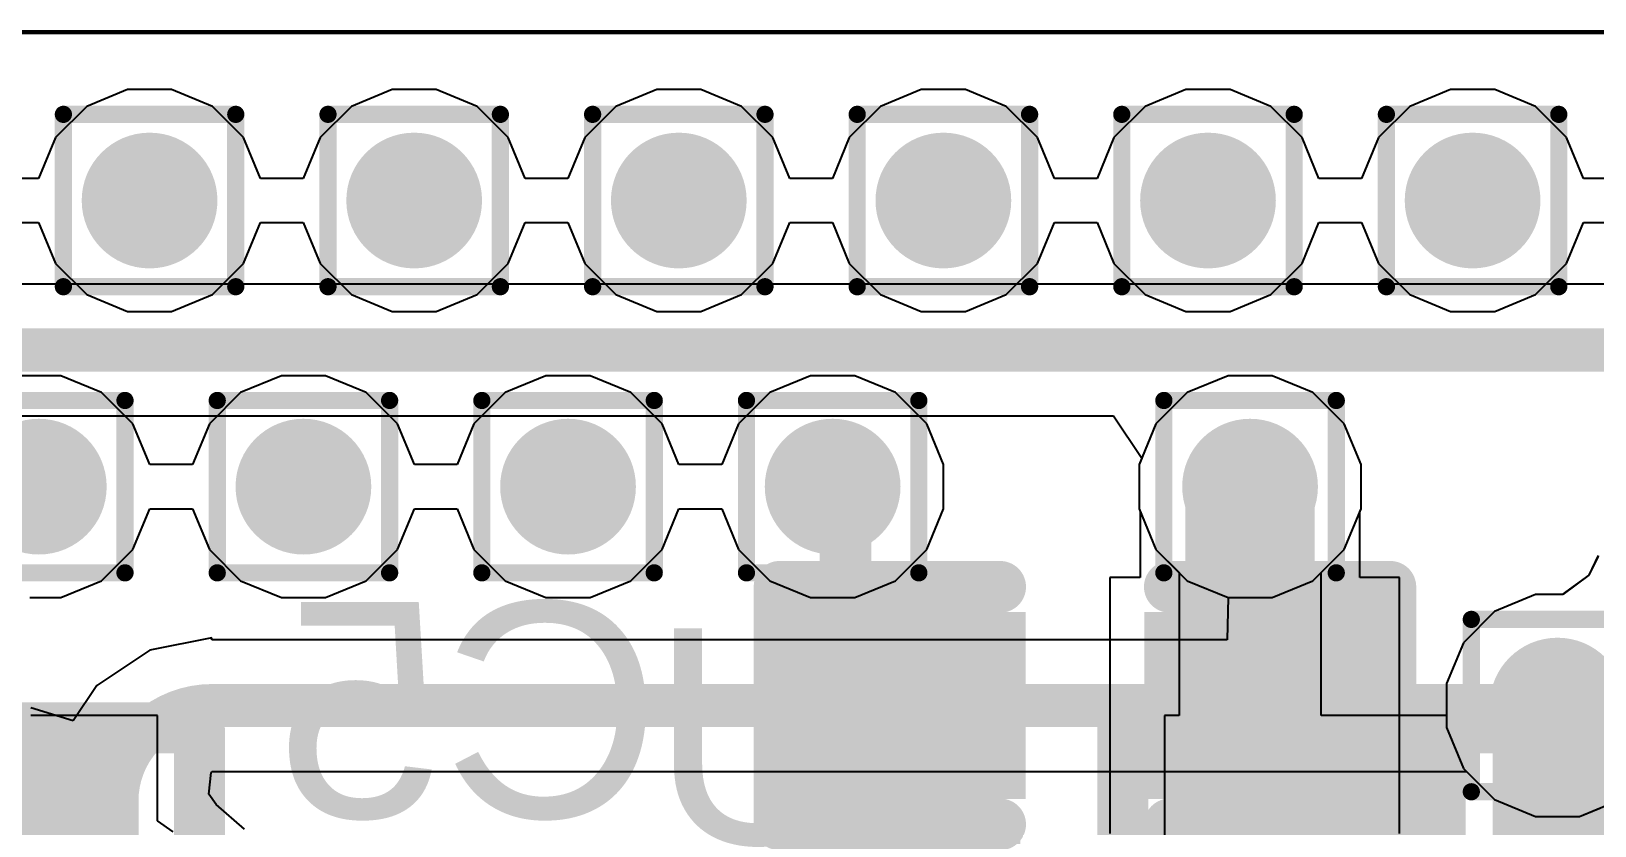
# Model space of a CAD drawing. Header units: inches. Extents: x -12 to 5355, y -7 to 5366.
# Drawn here: x 26.82 to 31.428, y 60.022 to 62.363 of the extents above; entities that cross this region are included whole.
import ezdxf

# ---------------------------------------------------------------- set-up
doc = ezdxf.new("R2010")
doc.units = ezdxf.units.IN
for name, color, linetype in [('BOTTOM LAYER', 5, 'Continuous'), ('Bottom Overlay', 54, 'Continuous'), ('Bottom Paste', 16, 'Continuous'), ('Bottom Solder', 6, 'Continuous'), ('Drill Drawing', 1, 'Continuous'), ('GROUND1', 16, 'Continuous'), ('GROUND2', 156, 'Continuous'), ('Multi-Layer', 9, 'Continuous'), ('POWER', 76, 'Continuous'), ('SIGNAL', 90, 'Continuous'), ('TOP LAYER', 1, 'Continuous'), ('Top Overlay', 2, 'Continuous'), ('Top Paste', 8, 'Continuous'), ('Top Solder', 216, 'Continuous'), ('Via Holes', 16, 'Continuous')]:
    doc.layers.add(name, color=color, linetype=linetype)
doc.styles.add('Arial', font='', dxfattribs={"height": 0.2})
doc.styles.get('Arial').set_extended_font_data('Arial')

# ---------------------------------------------------------------- blocks, each defined once
blk = doc.blocks.new('FR01_S4_210_DF_41')
at = {"layer": 'Multi-Layer'}
blk.add_line((15.3999, -10.4999), (-19.0246, -10.5), dxfattribs=at)
blk = doc.blocks.new('UFQFN40P200X200X65_HS_15N_86')
at = {"layer": 'TOP LAYER'}
for points in [[(-0.7299, 0.3499), (-0.7299, 0.0999), (-0.9599, 0.0999), (-0.9599, 0.3499)], [(-0.7299, -0.1001), (-0.7299, -0.3501), (-0.9599, -0.3501), (-0.9599, -0.1001)], [(-0.7299, -0.5501), (-0.7299, -0.8001), (-0.9599, -0.8001), (-0.9599, -0.5501)]]:
    blk.add_hatch(color=1, dxfattribs=at).paths.add_polyline_path(points)
at = {"layer": 'Top Paste'}
h = blk.add_hatch(color=8, dxfattribs=at)
edge = h.paths.add_edge_path()
edge.add_arc((-0.8449, 0.2149), 0.115, 180, 360)
edge.add_line((-0.7299, 0.2149), (-0.7299, 0.2349))
edge.add_arc((-0.8449, 0.2349), 0.115, 0, 180)
edge.add_line((-0.9599, 0.2349), (-0.9599, 0.2149))
h = blk.add_hatch(color=8, dxfattribs=at)
edge = h.paths.add_edge_path()
edge.add_arc((-0.8449, -0.2351), 0.115, 180, 360)
edge.add_line((-0.7299, -0.2351), (-0.7299, -0.2151))
edge.add_arc((-0.8449, -0.2151), 0.115, 0, 180)
edge.add_line((-0.9599, -0.2151), (-0.9599, -0.2351))
h = blk.add_hatch(color=8, dxfattribs=at)
edge = h.paths.add_edge_path()
edge.add_arc((-0.8449, -0.6851), 0.115, 180, 360)
edge.add_line((-0.7299, -0.6851), (-0.7299, -0.6651))
edge.add_arc((-0.8449, -0.6651), 0.115, 0, 180)
edge.add_line((-0.9599, -0.6651), (-0.9599, -0.6851))
at = {"layer": 'Top Solder'}
for points in [[(-0.6699, 0.4099), (-0.6699, 0.0399), (-1.0199, 0.0399), (-1.0199, 0.4099)], [(-0.6699, -0.0401), (-0.6699, -0.4101), (-1.0199, -0.4101), (-1.0199, -0.0401)], [(-0.6699, -0.4901), (-0.6699, -0.8601), (-1.0199, -0.8601), (-1.0199, -0.4901)]]:
    blk.add_hatch(color=216, dxfattribs=at).paths.add_polyline_path(points)
at = {"layer": 'Top Overlay'}
for points in [[(-1.0499, -1.0501, 0.15, 0.15, 0), (-1.0499, 1.05, 0.15, 0.15, 0)], [(1.0501, -1.0501, 0.15, 0.15, 0), (-1.0499, -1.0501, 0.15, 0.15, 0)]]:
    blk.add_lwpolyline(points, format="xyseb", dxfattribs=at)
blk.add_lwpolyline([(-1.0874, -1.0501, 0.075, 0.075, 1), (-1.0124, -1.0501, 0.075, 0.075, 1)], format="xyseb", close=True, dxfattribs=at)
blk.add_lwpolyline([(-1.0874, -1.0501, 0.075, 0.075, 1), (-1.0124, -1.0501, 0.075, 0.075, 1)], format="xyseb", close=True, dxfattribs=at)
blk = doc.blocks.new('UFQFN40P200X200X65_HS_15N_93')
at = {"layer": 'TOP LAYER'}
blk.add_hatch(color=1, dxfattribs=at).paths.add_polyline_path([(0.9601, -0.5501), (0.9601, -0.8001), (0.7301, -0.8001), (0.7301, -0.5501)])
at = {"layer": 'Top Paste'}
h = blk.add_hatch(color=8, dxfattribs=at)
edge = h.paths.add_edge_path()
edge.add_arc((0.8451, -0.6851), 0.115, 180, 360)
edge.add_line((0.9601, -0.6851), (0.9601, -0.6651))
edge.add_arc((0.8451, -0.6651), 0.115, 0, 180)
edge.add_line((0.7301, -0.6651), (0.7301, -0.6851))
at = {"layer": 'Top Solder'}
blk.add_hatch(color=216, dxfattribs=at).paths.add_polyline_path([(1.0201, -0.4901), (1.0201, -0.8601), (0.6701, -0.8601), (0.6701, -0.4901)])
at = {"layer": 'Top Overlay'}
for points in [[(1.0501, 1.0499, 0.15, 0.15, 0), (1.0501, -1.0501, 0.15, 0.15, 0)], [(-1.0499, -1.0501, 0.15, 0.15, 0), (1.0501, -1.0501, 0.15, 0.15, 0)]]:
    blk.add_lwpolyline(points, format="xyseb", dxfattribs=at)
blk.add_lwpolyline([(1.0126, -1.0501, 0.075, 0.075, 1), (1.0876, -1.0501, 0.075, 0.075, 1)], format="xyseb", close=True, dxfattribs=at)
blk.add_lwpolyline([(1.0126, -1.0501, 0.075, 0.075, 1), (1.0876, -1.0501, 0.075, 0.075, 1)], format="xyseb", close=True, dxfattribs=at)
blk = doc.blocks.new('CAPC1005X04L_B_141')
at = {"layer": 'BOTTOM LAYER'}
for points in [[(-0.2, 0.25), (-0.2, -0.25), (-0.8, -0.25), (-0.8, 0.25)], [(0.8, 0.25), (0.8, -0.25), (0.2, -0.25), (0.2, 0.25)]]:
    blk.add_hatch(color=5, dxfattribs=at).paths.add_polyline_path(points)
at = {"layer": 'Bottom Paste'}
for points in [[(-0.2, 0.25), (-0.2, -0.25), (-0.8, -0.25), (-0.8, 0.25)], [(0.8, 0.25), (0.8, -0.25), (0.2, -0.25), (0.2, 0.25)]]:
    blk.add_hatch(color=16, dxfattribs=at).paths.add_polyline_path(points)
at = {"layer": 'Bottom Solder'}
for points in [[(-0.1746, 0.2754), (-0.1746, -0.2754), (-0.8254, -0.2754), (-0.8254, 0.2754)], [(0.8254, 0.2754), (0.8254, -0.2754), (0.1746, -0.2754), (0.1746, 0.2754)]]:
    blk.add_hatch(color=6, dxfattribs=at).paths.add_polyline_path(points)
at = {"layer": 'Bottom Overlay'}
for points in [[(-0.9001, 0.3501, 0.1524, 0.1524, 0), (-0.9001, -0.3499, 0.1524, 0.1524, 0)], [(-0.2501, 0.3501, 0.1524, 0.1524, 0), (-0.9001, 0.3501, 0.1524, 0.1524, 0)], [(0.8999, 0.3501, 0.1524, 0.1524, 0), (0.2499, 0.3501, 0.1524, 0.1524, 0)], [(0.8999, 0.3501, 0.1524, 0.1524, 0), (0.8999, -0.3499, 0.1524, 0.1524, 0)], [(-0.2501, -0.3499, 0.1524, 0.1524, 0), (-0.9001, -0.3499, 0.1524, 0.1524, 0)], [(0.8999, -0.3499, 0.1524, 0.1524, 0), (0.2499, -0.3499, 0.1524, 0.1524, 0)]]:
    blk.add_lwpolyline(points, format="xyseb", dxfattribs=at)
for points in [[(-0.9382, 0.3501, 0.0762, 0.0762, 1), (-0.862, 0.3501, 0.0762, 0.0762, 1)], [(-0.9382, 0.3501, 0.0762, 0.0762, 1), (-0.862, 0.3501, 0.0762, 0.0762, 1)], [(-0.2882, 0.3501, 0.0762, 0.0762, 1), (-0.212, 0.3501, 0.0762, 0.0762, 1)], [(0.2118, 0.3501, 0.0762, 0.0762, 1), (0.288, 0.3501, 0.0762, 0.0762, 1)], [(0.8618, 0.3501, 0.0762, 0.0762, 1), (0.938, 0.3501, 0.0762, 0.0762, 1)], [(0.8618, 0.3501, 0.0762, 0.0762, 1), (0.938, 0.3501, 0.0762, 0.0762, 1)], [(-0.9382, -0.3499, 0.0762, 0.0762, 1), (-0.862, -0.3499, 0.0762, 0.0762, 1)], [(-0.9382, -0.3499, 0.0762, 0.0762, 1), (-0.862, -0.3499, 0.0762, 0.0762, 1)], [(-0.2882, -0.3499, 0.0762, 0.0762, 1), (-0.212, -0.3499, 0.0762, 0.0762, 1)], [(0.2118, -0.3499, 0.0762, 0.0762, 1), (0.288, -0.3499, 0.0762, 0.0762, 1)], [(0.8618, -0.3499, 0.0762, 0.0762, 1), (0.938, -0.3499, 0.0762, 0.0762, 1)], [(0.8618, -0.3499, 0.0762, 0.0762, 1), (0.938, -0.3499, 0.0762, 0.0762, 1)]]:
    blk.add_lwpolyline(points, format="xyseb", close=True, dxfattribs=at)

msp = doc.modelspace()

# ---------------------------------------------------------------- hatches: boundary and pattern name
at = {"layer": 'BOTTOM LAYER'}
h = msp.add_hatch(color=5, dxfattribs=at)
edge = h.paths.add_edge_path()
edge.add_arc((27.1691, 61.8642), 0.2, 0, 360)
h = msp.add_hatch(color=5, dxfattribs=at)
edge = h.paths.add_edge_path()
edge.add_arc((27.9489, 61.8642), 0.2, 0, 360)
h = msp.add_hatch(color=5, dxfattribs=at)
edge = h.paths.add_edge_path()
edge.add_arc((28.7287, 61.8642), 0.2, 0, 360)
h = msp.add_hatch(color=5, dxfattribs=at)
edge = h.paths.add_edge_path()
edge.add_arc((29.5084, 61.8642), 0.2, 0, 360)
h = msp.add_hatch(color=5, dxfattribs=at)
edge = h.paths.add_edge_path()
edge.add_arc((30.2882, 61.8642), 0.2, 0, 360)
h = msp.add_hatch(color=5, dxfattribs=at)
edge = h.paths.add_edge_path()
edge.add_arc((31.068, 61.8642), 0.2, 0, 360)
h = msp.add_hatch(color=5, dxfattribs=at)
edge = h.paths.add_edge_path()
edge.add_arc((26.8427, 61.021), 0.2, 0, 360)
h = msp.add_hatch(color=5, dxfattribs=at)
edge = h.paths.add_edge_path()
edge.add_arc((27.6225, 61.021), 0.2, 0, 360)
h = msp.add_hatch(color=5, dxfattribs=at)
edge = h.paths.add_edge_path()
edge.add_arc((28.4023, 61.021), 0.2, 0, 360)
h = msp.add_hatch(color=5, dxfattribs=at)
edge = h.paths.add_edge_path()
edge.add_arc((29.1821, 61.021), 0.2, 0, 360)
h = msp.add_hatch(color=5, dxfattribs=at)
edge = h.paths.add_edge_path()
edge.add_arc((30.4122, 61.021), 0.2, 0, 360)
h = msp.add_hatch(color=5, dxfattribs=at)
edge = h.paths.add_edge_path()
edge.add_arc((31.3182, 60.3758), 0.2, 0, 360)
at = {"layer": 'GROUND1'}
h = msp.add_hatch(color=16, dxfattribs=at)
edge = h.paths.add_edge_path()
edge.add_arc((27.1691, 61.8642), 0.2, 0, 360)
h = msp.add_hatch(color=16, dxfattribs=at)
edge = h.paths.add_edge_path()
edge.add_arc((27.9489, 61.8642), 0.2, 0, 360)
h = msp.add_hatch(color=16, dxfattribs=at)
edge = h.paths.add_edge_path()
edge.add_arc((28.7287, 61.8642), 0.2, 0, 360)
h = msp.add_hatch(color=16, dxfattribs=at)
edge = h.paths.add_edge_path()
edge.add_arc((29.5084, 61.8642), 0.2, 0, 360)
h = msp.add_hatch(color=16, dxfattribs=at)
edge = h.paths.add_edge_path()
edge.add_arc((30.2882, 61.8642), 0.2, 0, 360)
h = msp.add_hatch(color=16, dxfattribs=at)
edge = h.paths.add_edge_path()
edge.add_arc((31.068, 61.8642), 0.2, 0, 360)
h = msp.add_hatch(color=16, dxfattribs=at)
edge = h.paths.add_edge_path()
edge.add_arc((26.8427, 61.021), 0.2, 0, 360)
h = msp.add_hatch(color=16, dxfattribs=at)
edge = h.paths.add_edge_path()
edge.add_arc((27.6225, 61.021), 0.2, 0, 360)
h = msp.add_hatch(color=16, dxfattribs=at)
edge = h.paths.add_edge_path()
edge.add_arc((28.4023, 61.021), 0.2, 0, 360)
h = msp.add_hatch(color=16, dxfattribs=at)
edge = h.paths.add_edge_path()
edge.add_arc((29.1821, 61.021), 0.2, 0, 360)
h = msp.add_hatch(color=16, dxfattribs=at)
edge = h.paths.add_edge_path()
edge.add_arc((30.4122, 61.021), 0.2, 0, 360)
h = msp.add_hatch(color=16, dxfattribs=at)
edge = h.paths.add_edge_path()
edge.add_arc((31.3182, 60.3758), 0.2, 0, 360)
at = {"layer": 'GROUND2'}
h = msp.add_hatch(color=156, dxfattribs=at)
edge = h.paths.add_edge_path()
edge.add_arc((27.1691, 61.8642), 0.2, 0, 360)
h = msp.add_hatch(color=156, dxfattribs=at)
edge = h.paths.add_edge_path()
edge.add_arc((27.9489, 61.8642), 0.2, 0, 360)
h = msp.add_hatch(color=156, dxfattribs=at)
edge = h.paths.add_edge_path()
edge.add_arc((28.7287, 61.8642), 0.2, 0, 360)
h = msp.add_hatch(color=156, dxfattribs=at)
edge = h.paths.add_edge_path()
edge.add_arc((29.5084, 61.8642), 0.2, 0, 360)
h = msp.add_hatch(color=156, dxfattribs=at)
edge = h.paths.add_edge_path()
edge.add_arc((30.2882, 61.8642), 0.2, 0, 360)
h = msp.add_hatch(color=156, dxfattribs=at)
edge = h.paths.add_edge_path()
edge.add_arc((31.068, 61.8642), 0.2, 0, 360)
h = msp.add_hatch(color=156, dxfattribs=at)
edge = h.paths.add_edge_path()
edge.add_arc((26.8427, 61.021), 0.2, 0, 360)
h = msp.add_hatch(color=156, dxfattribs=at)
edge = h.paths.add_edge_path()
edge.add_arc((27.6225, 61.021), 0.2, 0, 360)
h = msp.add_hatch(color=156, dxfattribs=at)
edge = h.paths.add_edge_path()
edge.add_arc((28.4023, 61.021), 0.2, 0, 360)
h = msp.add_hatch(color=156, dxfattribs=at)
edge = h.paths.add_edge_path()
edge.add_arc((29.1821, 61.021), 0.2, 0, 360)
h = msp.add_hatch(color=156, dxfattribs=at)
edge = h.paths.add_edge_path()
edge.add_arc((30.4122, 61.021), 0.2, 0, 360)
h = msp.add_hatch(color=156, dxfattribs=at)
edge = h.paths.add_edge_path()
edge.add_arc((31.3182, 60.3758), 0.2, 0, 360)
at = {"layer": 'POWER'}
h = msp.add_hatch(color=76, dxfattribs=at)
edge = h.paths.add_edge_path()
edge.add_arc((27.1691, 61.8642), 0.2, 0, 360)
h = msp.add_hatch(color=76, dxfattribs=at)
edge = h.paths.add_edge_path()
edge.add_arc((27.9489, 61.8642), 0.2, 0, 360)
h = msp.add_hatch(color=76, dxfattribs=at)
edge = h.paths.add_edge_path()
edge.add_arc((28.7287, 61.8642), 0.2, 0, 360)
h = msp.add_hatch(color=76, dxfattribs=at)
edge = h.paths.add_edge_path()
edge.add_arc((29.5084, 61.8642), 0.2, 0, 360)
h = msp.add_hatch(color=76, dxfattribs=at)
edge = h.paths.add_edge_path()
edge.add_arc((30.2882, 61.8642), 0.2, 0, 360)
h = msp.add_hatch(color=76, dxfattribs=at)
edge = h.paths.add_edge_path()
edge.add_arc((31.068, 61.8642), 0.2, 0, 360)
h = msp.add_hatch(color=76, dxfattribs=at)
edge = h.paths.add_edge_path()
edge.add_arc((26.8427, 61.021), 0.2, 0, 360)
h = msp.add_hatch(color=76, dxfattribs=at)
edge = h.paths.add_edge_path()
edge.add_arc((27.6225, 61.021), 0.2, 0, 360)
h = msp.add_hatch(color=76, dxfattribs=at)
edge = h.paths.add_edge_path()
edge.add_arc((28.4023, 61.021), 0.2, 0, 360)
h = msp.add_hatch(color=76, dxfattribs=at)
edge = h.paths.add_edge_path()
edge.add_arc((29.1821, 61.021), 0.2, 0, 360)
h = msp.add_hatch(color=76, dxfattribs=at)
edge = h.paths.add_edge_path()
edge.add_arc((30.4122, 61.021), 0.2, 0, 360)
h = msp.add_hatch(color=76, dxfattribs=at)
edge = h.paths.add_edge_path()
edge.add_arc((31.3182, 60.3758), 0.2, 0, 360)
at = {"layer": 'SIGNAL'}
h = msp.add_hatch(color=90, dxfattribs=at)
edge = h.paths.add_edge_path()
edge.add_arc((27.1691, 61.8642), 0.2, 0, 360)
h = msp.add_hatch(color=90, dxfattribs=at)
edge = h.paths.add_edge_path()
edge.add_arc((27.9489, 61.8642), 0.2, 0, 360)
h = msp.add_hatch(color=90, dxfattribs=at)
edge = h.paths.add_edge_path()
edge.add_arc((28.7287, 61.8642), 0.2, 0, 360)
h = msp.add_hatch(color=90, dxfattribs=at)
edge = h.paths.add_edge_path()
edge.add_arc((29.5084, 61.8642), 0.2, 0, 360)
h = msp.add_hatch(color=90, dxfattribs=at)
edge = h.paths.add_edge_path()
edge.add_arc((30.2882, 61.8642), 0.2, 0, 360)
h = msp.add_hatch(color=90, dxfattribs=at)
edge = h.paths.add_edge_path()
edge.add_arc((31.068, 61.8642), 0.2, 0, 360)
h = msp.add_hatch(color=90, dxfattribs=at)
edge = h.paths.add_edge_path()
edge.add_arc((26.8427, 61.021), 0.2, 0, 360)
h = msp.add_hatch(color=90, dxfattribs=at)
edge = h.paths.add_edge_path()
edge.add_arc((27.6225, 61.021), 0.2, 0, 360)
h = msp.add_hatch(color=90, dxfattribs=at)
edge = h.paths.add_edge_path()
edge.add_arc((28.4023, 61.021), 0.2, 0, 360)
h = msp.add_hatch(color=90, dxfattribs=at)
edge = h.paths.add_edge_path()
edge.add_arc((29.1821, 61.021), 0.2, 0, 360)
h = msp.add_hatch(color=90, dxfattribs=at)
edge = h.paths.add_edge_path()
edge.add_arc((30.4122, 61.021), 0.2, 0, 360)
h = msp.add_hatch(color=90, dxfattribs=at)
edge = h.paths.add_edge_path()
edge.add_arc((31.3182, 60.3758), 0.2, 0, 360)
at = {"layer": 'TOP LAYER'}
h = msp.add_hatch(color=1, dxfattribs=at)
edge = h.paths.add_edge_path()
edge.add_arc((27.1691, 61.8642), 0.2, 0, 360)
h = msp.add_hatch(color=1, dxfattribs=at)
edge = h.paths.add_edge_path()
edge.add_arc((27.9489, 61.8642), 0.2, 0, 360)
h = msp.add_hatch(color=1, dxfattribs=at)
edge = h.paths.add_edge_path()
edge.add_arc((28.7287, 61.8642), 0.2, 0, 360)
h = msp.add_hatch(color=1, dxfattribs=at)
edge = h.paths.add_edge_path()
edge.add_arc((29.5084, 61.8642), 0.2, 0, 360)
h = msp.add_hatch(color=1, dxfattribs=at)
edge = h.paths.add_edge_path()
edge.add_arc((30.2882, 61.8642), 0.2, 0, 360)
h = msp.add_hatch(color=1, dxfattribs=at)
edge = h.paths.add_edge_path()
edge.add_arc((31.068, 61.8642), 0.2, 0, 360)
h = msp.add_hatch(color=1, dxfattribs=at)
edge = h.paths.add_edge_path()
edge.add_arc((26.8427, 61.021), 0.2, 0, 360)
h = msp.add_hatch(color=1, dxfattribs=at)
edge = h.paths.add_edge_path()
edge.add_arc((27.6225, 61.021), 0.2, 0, 360)
h = msp.add_hatch(color=1, dxfattribs=at)
edge = h.paths.add_edge_path()
edge.add_arc((28.4023, 61.021), 0.2, 0, 360)
h = msp.add_hatch(color=1, dxfattribs=at)
edge = h.paths.add_edge_path()
edge.add_arc((29.1821, 61.021), 0.2, 0, 360)
h = msp.add_hatch(color=1, dxfattribs=at)
edge = h.paths.add_edge_path()
edge.add_arc((30.4122, 61.021), 0.2, 0, 360)
h = msp.add_hatch(color=1, dxfattribs=at)
edge = h.paths.add_edge_path()
edge.add_arc((31.3182, 60.3758), 0.2, 0, 360)
at = {"layer": 'Via Holes'}
h = msp.add_hatch(color=7, dxfattribs=at)
edge = h.paths.add_edge_path()
edge.add_arc((27.1691, 61.8642), 0.1, 0, 360)
h = msp.add_hatch(color=7, dxfattribs=at)
edge = h.paths.add_edge_path()
edge.add_arc((27.9489, 61.8642), 0.1, 0, 360)
h = msp.add_hatch(color=7, dxfattribs=at)
edge = h.paths.add_edge_path()
edge.add_arc((28.7287, 61.8642), 0.1, 0, 360)
h = msp.add_hatch(color=7, dxfattribs=at)
edge = h.paths.add_edge_path()
edge.add_arc((29.5084, 61.8642), 0.1, 0, 360)
h = msp.add_hatch(color=7, dxfattribs=at)
edge = h.paths.add_edge_path()
edge.add_arc((30.2882, 61.8642), 0.1, 0, 360)
h = msp.add_hatch(color=7, dxfattribs=at)
edge = h.paths.add_edge_path()
edge.add_arc((31.068, 61.8642), 0.1, 0, 360)
h = msp.add_hatch(color=7, dxfattribs=at)
edge = h.paths.add_edge_path()
edge.add_arc((26.8427, 61.021), 0.1, 0, 360)
h = msp.add_hatch(color=7, dxfattribs=at)
edge = h.paths.add_edge_path()
edge.add_arc((27.6225, 61.021), 0.1, 0, 360)
h = msp.add_hatch(color=7, dxfattribs=at)
edge = h.paths.add_edge_path()
edge.add_arc((28.4023, 61.021), 0.1, 0, 360)
h = msp.add_hatch(color=7, dxfattribs=at)
edge = h.paths.add_edge_path()
edge.add_arc((29.1821, 61.021), 0.1, 0, 360)
h = msp.add_hatch(color=7, dxfattribs=at)
edge = h.paths.add_edge_path()
edge.add_arc((30.4122, 61.021), 0.1, 0, 360)
h = msp.add_hatch(color=7, dxfattribs=at)
edge = h.paths.add_edge_path()
edge.add_arc((31.3182, 60.3758), 0.1, 0, 360)

# ---------------------------------------------------------------- linework, layer by layer
at = {"layer": 'BOTTOM LAYER'}
for p, q in [((0.259, 62.357), (34.8692, 62.357)), ((30.3472, 61.348), (30.227, 61.2982)), ((30.4772, 61.348), (30.3472, 61.348)), ((30.5974, 61.2982), (30.4772, 61.348)), ((30.227, 61.2982), (30.135, 61.2062)), ((30.6894, 61.2062), (30.5974, 61.2982)), ((30.135, 61.2062), (30.0852, 61.086)), ((30.7392, 61.086), (30.6894, 61.2062)), ((30.0852, 61.086), (30.0852, 60.9559)), ((30.7392, 60.9559), (30.7392, 61.086)), ((30.0852, 60.9559), (30.0885, 60.948)), ((30.0885, 60.948), (30.0885, 60.7528)), ((30.7359, 60.948), (30.7392, 60.9559)), ((30.7359, 60.7528), (30.7359, 60.948)), ((31.4376, 60.8177), (31.4105, 60.7604)), ((30.0885, 60.7528), (29.9986, 60.7528)), ((29.9986, 60.7528), (29.9986, 60.0264)), ((30.8526, 60.7528), (30.7359, 60.7528)), ((30.8526, 59.9988), (30.8526, 60.7528)), ((31.4105, 60.7604), (31.3323, 60.7028)), ((31.2532, 60.7028), (31.133, 60.653)), ((31.3323, 60.7028), (31.2532, 60.7028)), ((31.133, 60.653), (31.041, 60.561)), ((31.041, 60.561), (30.9912, 60.4408)), ((30.9912, 60.4408), (30.9912, 60.3108)), ((30.9912, 60.3108), (31.041, 60.1906)), ((31.041, 60.1906), (31.133, 60.0986)), ((31.133, 60.0986), (31.2532, 60.0488)), ((31.3832, 60.0488), (31.5034, 60.0986)), ((31.2532, 60.0488), (31.3832, 60.0488)), ((29.9986, 60.0264), (29.9986, 59.9988))]:
    msp.add_line(p, q, dxfattribs=at)
for points in [[(30.4122, 60.3892, 0.381, 0.381, 0), (30.4122, 61.021, 0.381, 0.381, 0)], [(29.1821, 61.021, 0.1524, 0.1524, 0), (29.2201, 60.9829, 0.1524, 0.1524, 0)], [(29.2201, 60.5496, 0.1524, 0.1524, 0), (29.2201, 60.9829, 0.1524, 0.1524, 0)], [(29.2201, 60.5496, 0.1524, 0.1524, 0), (29.3939, 60.3758, 0.1524, 0.1524, 0)], [(29.3939, 60.3758, 0.1524, 0.1524, 0), (29.4256, 60.3758, 0.1524, 0.1524, 0)], [(30.4122, 60.3892, 0.1567, 0.1567, 0), (30.4256, 60.3758, 0.1567, 0.1567, 0)]]:
    msp.add_lwpolyline(points, format="xyseb", dxfattribs=at)
for points in [[(30.3169, 61.021, 0.1905, 0.1905, 1), (30.5074, 61.021, 0.1905, 0.1905, 1)], [(29.144, 61.021, 0.0762, 0.0762, 1), (29.2202, 61.021, 0.0762, 0.0762, 1)], [(29.182, 60.9829, 0.0762, 0.0762, 1), (29.2582, 60.9829, 0.0762, 0.0762, 1)], [(29.182, 60.9829, 0.0762, 0.0762, 1), (29.2582, 60.9829, 0.0762, 0.0762, 1)], [(29.182, 60.5496, 0.0762, 0.0762, 1), (29.2582, 60.5496, 0.0762, 0.0762, 1)], [(29.182, 60.5496, 0.0762, 0.0762, 1), (29.2582, 60.5496, 0.0762, 0.0762, 1)], [(30.3169, 60.3892, 0.1905, 0.1905, 1), (30.5074, 60.3892, 0.1905, 0.1905, 1)], [(29.3558, 60.3758, 0.0762, 0.0762, 1), (29.432, 60.3758, 0.0762, 0.0762, 1)], [(29.3558, 60.3758, 0.0762, 0.0762, 1), (29.432, 60.3758, 0.0762, 0.0762, 1)], [(29.3875, 60.3758, 0.0762, 0.0762, 1), (29.4637, 60.3758, 0.0762, 0.0762, 1)], [(30.373, 60.3892, 0.0783, 0.0783, 1), (30.4514, 60.3892, 0.0783, 0.0783, 1)], [(30.3864, 60.3758, 0.0783, 0.0783, 1), (30.4647, 60.3758, 0.0783, 0.0783, 1)]]:
    msp.add_lwpolyline(points, format="xyseb", close=True, dxfattribs=at)
at = {"layer": 'Drill Drawing'}
for points in [[(26.9151, 62.1182, 0.0508, 0.0508, 0), (27.4231, 62.1182, 0.0508, 0.0508, 0)], [(26.9151, 61.6102, 0.0508, 0.0508, 0), (26.9151, 62.1182, 0.0508, 0.0508, 0)], [(27.4231, 61.6102, 0.0508, 0.0508, 0), (27.4231, 62.1182, 0.0508, 0.0508, 0)], [(27.6949, 62.1182, 0.0508, 0.0508, 0), (28.2029, 62.1182, 0.0508, 0.0508, 0)], [(27.6949, 61.6102, 0.0508, 0.0508, 0), (27.6949, 62.1182, 0.0508, 0.0508, 0)], [(28.2029, 61.6102, 0.0508, 0.0508, 0), (28.2029, 62.1182, 0.0508, 0.0508, 0)], [(28.4747, 62.1182, 0.0508, 0.0508, 0), (28.9827, 62.1182, 0.0508, 0.0508, 0)], [(28.4747, 61.6102, 0.0508, 0.0508, 0), (28.4747, 62.1182, 0.0508, 0.0508, 0)], [(28.9827, 61.6102, 0.0508, 0.0508, 0), (28.9827, 62.1182, 0.0508, 0.0508, 0)], [(29.2544, 62.1182, 0.0508, 0.0508, 0), (29.7625, 62.1182, 0.0508, 0.0508, 0)], [(29.2544, 61.6102, 0.0508, 0.0508, 0), (29.2544, 62.1182, 0.0508, 0.0508, 0)], [(29.7625, 61.6102, 0.0508, 0.0508, 0), (29.7625, 62.1182, 0.0508, 0.0508, 0)], [(30.0342, 62.1182, 0.0508, 0.0508, 0), (30.5422, 62.1182, 0.0508, 0.0508, 0)], [(30.0342, 61.6102, 0.0508, 0.0508, 0), (30.0342, 62.1182, 0.0508, 0.0508, 0)], [(30.5422, 61.6102, 0.0508, 0.0508, 0), (30.5422, 62.1182, 0.0508, 0.0508, 0)], [(30.814, 62.1182, 0.0508, 0.0508, 0), (31.322, 62.1182, 0.0508, 0.0508, 0)], [(30.814, 61.6102, 0.0508, 0.0508, 0), (30.814, 62.1182, 0.0508, 0.0508, 0)], [(31.322, 61.6102, 0.0508, 0.0508, 0), (31.322, 62.1182, 0.0508, 0.0508, 0)], [(26.9151, 61.6102, 0.0508, 0.0508, 0), (27.4231, 61.6102, 0.0508, 0.0508, 0)], [(27.6949, 61.6102, 0.0508, 0.0508, 0), (28.2029, 61.6102, 0.0508, 0.0508, 0)], [(28.4747, 61.6102, 0.0508, 0.0508, 0), (28.9827, 61.6102, 0.0508, 0.0508, 0)], [(29.2544, 61.6102, 0.0508, 0.0508, 0), (29.7625, 61.6102, 0.0508, 0.0508, 0)], [(30.0342, 61.6102, 0.0508, 0.0508, 0), (30.5422, 61.6102, 0.0508, 0.0508, 0)], [(30.814, 61.6102, 0.0508, 0.0508, 0), (31.322, 61.6102, 0.0508, 0.0508, 0)], [(26.5887, 61.275, 0.0508, 0.0508, 0), (27.0967, 61.275, 0.0508, 0.0508, 0)], [(27.0967, 60.767, 0.0508, 0.0508, 0), (27.0967, 61.275, 0.0508, 0.0508, 0)], [(27.3685, 61.275, 0.0508, 0.0508, 0), (27.8765, 61.275, 0.0508, 0.0508, 0)], [(27.3685, 60.767, 0.0508, 0.0508, 0), (27.3685, 61.275, 0.0508, 0.0508, 0)], [(27.8765, 60.767, 0.0508, 0.0508, 0), (27.8765, 61.275, 0.0508, 0.0508, 0)], [(28.1483, 61.275, 0.0508, 0.0508, 0), (28.6563, 61.275, 0.0508, 0.0508, 0)], [(28.1483, 60.767, 0.0508, 0.0508, 0), (28.1483, 61.275, 0.0508, 0.0508, 0)], [(28.6563, 60.767, 0.0508, 0.0508, 0), (28.6563, 61.275, 0.0508, 0.0508, 0)], [(28.9281, 61.275, 0.0508, 0.0508, 0), (29.4361, 61.275, 0.0508, 0.0508, 0)], [(28.9281, 60.767, 0.0508, 0.0508, 0), (28.9281, 61.275, 0.0508, 0.0508, 0)], [(29.4361, 60.767, 0.0508, 0.0508, 0), (29.4361, 61.275, 0.0508, 0.0508, 0)], [(30.1582, 61.275, 0.0508, 0.0508, 0), (30.6662, 61.275, 0.0508, 0.0508, 0)], [(30.1582, 60.767, 0.0508, 0.0508, 0), (30.1582, 61.275, 0.0508, 0.0508, 0)], [(30.6662, 60.767, 0.0508, 0.0508, 0), (30.6662, 61.275, 0.0508, 0.0508, 0)], [(26.5887, 60.767, 0.0508, 0.0508, 0), (27.0967, 60.767, 0.0508, 0.0508, 0)], [(27.3685, 60.767, 0.0508, 0.0508, 0), (27.8765, 60.767, 0.0508, 0.0508, 0)], [(28.1483, 60.767, 0.0508, 0.0508, 0), (28.6563, 60.767, 0.0508, 0.0508, 0)], [(28.9281, 60.767, 0.0508, 0.0508, 0), (29.4361, 60.767, 0.0508, 0.0508, 0)], [(30.1582, 60.767, 0.0508, 0.0508, 0), (30.6662, 60.767, 0.0508, 0.0508, 0)], [(31.0642, 60.6298, 0.0508, 0.0508, 0), (31.5722, 60.6298, 0.0508, 0.0508, 0)], [(31.0642, 60.1218, 0.0508, 0.0508, 0), (31.0642, 60.6298, 0.0508, 0.0508, 0)], [(31.0642, 60.1218, 0.0508, 0.0508, 0), (31.5722, 60.1218, 0.0508, 0.0508, 0)]]:
    msp.add_lwpolyline(points, format="xyseb", dxfattribs=at)
for points in [[(26.9024, 62.1182, 0.0254, 0.0254, 1), (26.9278, 62.1182, 0.0254, 0.0254, 1)], [(26.9024, 62.1182, 0.0254, 0.0254, 1), (26.9278, 62.1182, 0.0254, 0.0254, 1)], [(27.4104, 62.1182, 0.0254, 0.0254, 1), (27.4358, 62.1182, 0.0254, 0.0254, 1)], [(27.4104, 62.1182, 0.0254, 0.0254, 1), (27.4358, 62.1182, 0.0254, 0.0254, 1)], [(27.6822, 62.1182, 0.0254, 0.0254, 1), (27.7076, 62.1182, 0.0254, 0.0254, 1)], [(27.6822, 62.1182, 0.0254, 0.0254, 1), (27.7076, 62.1182, 0.0254, 0.0254, 1)], [(28.1902, 62.1182, 0.0254, 0.0254, 1), (28.2156, 62.1182, 0.0254, 0.0254, 1)], [(28.1902, 62.1182, 0.0254, 0.0254, 1), (28.2156, 62.1182, 0.0254, 0.0254, 1)], [(28.462, 62.1182, 0.0254, 0.0254, 1), (28.4874, 62.1182, 0.0254, 0.0254, 1)], [(28.462, 62.1182, 0.0254, 0.0254, 1), (28.4874, 62.1182, 0.0254, 0.0254, 1)], [(28.97, 62.1182, 0.0254, 0.0254, 1), (28.9954, 62.1182, 0.0254, 0.0254, 1)], [(28.97, 62.1182, 0.0254, 0.0254, 1), (28.9954, 62.1182, 0.0254, 0.0254, 1)], [(29.2417, 62.1182, 0.0254, 0.0254, 1), (29.2672, 62.1182, 0.0254, 0.0254, 1)], [(29.2417, 62.1182, 0.0254, 0.0254, 1), (29.2672, 62.1182, 0.0254, 0.0254, 1)], [(29.7497, 62.1182, 0.0254, 0.0254, 1), (29.7752, 62.1182, 0.0254, 0.0254, 1)], [(29.7497, 62.1182, 0.0254, 0.0254, 1), (29.7752, 62.1182, 0.0254, 0.0254, 1)], [(30.0215, 62.1182, 0.0254, 0.0254, 1), (30.0469, 62.1182, 0.0254, 0.0254, 1)], [(30.0215, 62.1182, 0.0254, 0.0254, 1), (30.0469, 62.1182, 0.0254, 0.0254, 1)], [(30.5295, 62.1182, 0.0254, 0.0254, 1), (30.5549, 62.1182, 0.0254, 0.0254, 1)], [(30.5295, 62.1182, 0.0254, 0.0254, 1), (30.5549, 62.1182, 0.0254, 0.0254, 1)], [(30.8013, 62.1182, 0.0254, 0.0254, 1), (30.8267, 62.1182, 0.0254, 0.0254, 1)], [(30.8013, 62.1182, 0.0254, 0.0254, 1), (30.8267, 62.1182, 0.0254, 0.0254, 1)], [(31.3093, 62.1182, 0.0254, 0.0254, 1), (31.3347, 62.1182, 0.0254, 0.0254, 1)], [(31.3093, 62.1182, 0.0254, 0.0254, 1), (31.3347, 62.1182, 0.0254, 0.0254, 1)], [(26.9024, 61.6102, 0.0254, 0.0254, 1), (26.9278, 61.6102, 0.0254, 0.0254, 1)], [(26.9024, 61.6102, 0.0254, 0.0254, 1), (26.9278, 61.6102, 0.0254, 0.0254, 1)], [(27.4104, 61.6102, 0.0254, 0.0254, 1), (27.4358, 61.6102, 0.0254, 0.0254, 1)], [(27.4104, 61.6102, 0.0254, 0.0254, 1), (27.4358, 61.6102, 0.0254, 0.0254, 1)], [(27.6822, 61.6102, 0.0254, 0.0254, 1), (27.7076, 61.6102, 0.0254, 0.0254, 1)], [(27.6822, 61.6102, 0.0254, 0.0254, 1), (27.7076, 61.6102, 0.0254, 0.0254, 1)], [(28.1902, 61.6102, 0.0254, 0.0254, 1), (28.2156, 61.6102, 0.0254, 0.0254, 1)], [(28.1902, 61.6102, 0.0254, 0.0254, 1), (28.2156, 61.6102, 0.0254, 0.0254, 1)], [(28.462, 61.6102, 0.0254, 0.0254, 1), (28.4874, 61.6102, 0.0254, 0.0254, 1)], [(28.462, 61.6102, 0.0254, 0.0254, 1), (28.4874, 61.6102, 0.0254, 0.0254, 1)], [(28.97, 61.6102, 0.0254, 0.0254, 1), (28.9954, 61.6102, 0.0254, 0.0254, 1)], [(28.97, 61.6102, 0.0254, 0.0254, 1), (28.9954, 61.6102, 0.0254, 0.0254, 1)], [(29.2417, 61.6102, 0.0254, 0.0254, 1), (29.2672, 61.6102, 0.0254, 0.0254, 1)], [(29.2417, 61.6102, 0.0254, 0.0254, 1), (29.2672, 61.6102, 0.0254, 0.0254, 1)], [(29.7497, 61.6102, 0.0254, 0.0254, 1), (29.7752, 61.6102, 0.0254, 0.0254, 1)], [(29.7497, 61.6102, 0.0254, 0.0254, 1), (29.7752, 61.6102, 0.0254, 0.0254, 1)], [(30.0215, 61.6102, 0.0254, 0.0254, 1), (30.0469, 61.6102, 0.0254, 0.0254, 1)], [(30.0215, 61.6102, 0.0254, 0.0254, 1), (30.0469, 61.6102, 0.0254, 0.0254, 1)], [(30.5295, 61.6102, 0.0254, 0.0254, 1), (30.5549, 61.6102, 0.0254, 0.0254, 1)], [(30.5295, 61.6102, 0.0254, 0.0254, 1), (30.5549, 61.6102, 0.0254, 0.0254, 1)], [(30.8013, 61.6102, 0.0254, 0.0254, 1), (30.8267, 61.6102, 0.0254, 0.0254, 1)], [(30.8013, 61.6102, 0.0254, 0.0254, 1), (30.8267, 61.6102, 0.0254, 0.0254, 1)], [(31.3093, 61.6102, 0.0254, 0.0254, 1), (31.3347, 61.6102, 0.0254, 0.0254, 1)], [(31.3093, 61.6102, 0.0254, 0.0254, 1), (31.3347, 61.6102, 0.0254, 0.0254, 1)], [(27.084, 61.275, 0.0254, 0.0254, 1), (27.1094, 61.275, 0.0254, 0.0254, 1)], [(27.084, 61.275, 0.0254, 0.0254, 1), (27.1094, 61.275, 0.0254, 0.0254, 1)], [(27.3558, 61.275, 0.0254, 0.0254, 1), (27.3812, 61.275, 0.0254, 0.0254, 1)], [(27.3558, 61.275, 0.0254, 0.0254, 1), (27.3812, 61.275, 0.0254, 0.0254, 1)], [(27.8638, 61.275, 0.0254, 0.0254, 1), (27.8892, 61.275, 0.0254, 0.0254, 1)], [(27.8638, 61.275, 0.0254, 0.0254, 1), (27.8892, 61.275, 0.0254, 0.0254, 1)], [(28.1356, 61.275, 0.0254, 0.0254, 1), (28.161, 61.275, 0.0254, 0.0254, 1)], [(28.1356, 61.275, 0.0254, 0.0254, 1), (28.161, 61.275, 0.0254, 0.0254, 1)], [(28.6436, 61.275, 0.0254, 0.0254, 1), (28.669, 61.275, 0.0254, 0.0254, 1)], [(28.6436, 61.275, 0.0254, 0.0254, 1), (28.669, 61.275, 0.0254, 0.0254, 1)], [(28.9154, 61.275, 0.0254, 0.0254, 1), (28.9408, 61.275, 0.0254, 0.0254, 1)], [(28.9154, 61.275, 0.0254, 0.0254, 1), (28.9408, 61.275, 0.0254, 0.0254, 1)], [(29.4234, 61.275, 0.0254, 0.0254, 1), (29.4488, 61.275, 0.0254, 0.0254, 1)], [(29.4234, 61.275, 0.0254, 0.0254, 1), (29.4488, 61.275, 0.0254, 0.0254, 1)], [(30.1455, 61.275, 0.0254, 0.0254, 1), (30.1709, 61.275, 0.0254, 0.0254, 1)], [(30.1455, 61.275, 0.0254, 0.0254, 1), (30.1709, 61.275, 0.0254, 0.0254, 1)], [(30.6535, 61.275, 0.0254, 0.0254, 1), (30.6789, 61.275, 0.0254, 0.0254, 1)], [(30.6535, 61.275, 0.0254, 0.0254, 1), (30.6789, 61.275, 0.0254, 0.0254, 1)], [(27.084, 60.767, 0.0254, 0.0254, 1), (27.1094, 60.767, 0.0254, 0.0254, 1)], [(27.084, 60.767, 0.0254, 0.0254, 1), (27.1094, 60.767, 0.0254, 0.0254, 1)], [(27.3558, 60.767, 0.0254, 0.0254, 1), (27.3812, 60.767, 0.0254, 0.0254, 1)], [(27.3558, 60.767, 0.0254, 0.0254, 1), (27.3812, 60.767, 0.0254, 0.0254, 1)], [(27.8638, 60.767, 0.0254, 0.0254, 1), (27.8892, 60.767, 0.0254, 0.0254, 1)], [(27.8638, 60.767, 0.0254, 0.0254, 1), (27.8892, 60.767, 0.0254, 0.0254, 1)], [(28.1356, 60.767, 0.0254, 0.0254, 1), (28.161, 60.767, 0.0254, 0.0254, 1)], [(28.1356, 60.767, 0.0254, 0.0254, 1), (28.161, 60.767, 0.0254, 0.0254, 1)], [(28.6436, 60.767, 0.0254, 0.0254, 1), (28.669, 60.767, 0.0254, 0.0254, 1)], [(28.6436, 60.767, 0.0254, 0.0254, 1), (28.669, 60.767, 0.0254, 0.0254, 1)], [(28.9154, 60.767, 0.0254, 0.0254, 1), (28.9408, 60.767, 0.0254, 0.0254, 1)], [(28.9154, 60.767, 0.0254, 0.0254, 1), (28.9408, 60.767, 0.0254, 0.0254, 1)], [(29.4234, 60.767, 0.0254, 0.0254, 1), (29.4488, 60.767, 0.0254, 0.0254, 1)], [(29.4234, 60.767, 0.0254, 0.0254, 1), (29.4488, 60.767, 0.0254, 0.0254, 1)], [(30.1455, 60.767, 0.0254, 0.0254, 1), (30.1709, 60.767, 0.0254, 0.0254, 1)], [(30.1455, 60.767, 0.0254, 0.0254, 1), (30.1709, 60.767, 0.0254, 0.0254, 1)], [(30.6535, 60.767, 0.0254, 0.0254, 1), (30.6789, 60.767, 0.0254, 0.0254, 1)], [(30.6535, 60.767, 0.0254, 0.0254, 1), (30.6789, 60.767, 0.0254, 0.0254, 1)], [(31.0515, 60.6298, 0.0254, 0.0254, 1), (31.0769, 60.6298, 0.0254, 0.0254, 1)], [(31.0515, 60.6298, 0.0254, 0.0254, 1), (31.0769, 60.6298, 0.0254, 0.0254, 1)], [(31.0515, 60.1218, 0.0254, 0.0254, 1), (31.0769, 60.1218, 0.0254, 0.0254, 1)], [(31.0515, 60.1218, 0.0254, 0.0254, 1), (31.0769, 60.1218, 0.0254, 0.0254, 1)]]:
    msp.add_lwpolyline(points, format="xyseb", close=True, dxfattribs=at)
at = {"layer": 'GROUND1'}
for p, q in [((0.259, 62.357), (34.8692, 62.357)), ((30.3472, 61.348), (30.227, 61.2982)), ((30.4772, 61.348), (30.3472, 61.348)), ((30.5974, 61.2982), (30.4772, 61.348)), ((30.227, 61.2982), (30.135, 61.2062)), ((30.6894, 61.2062), (30.5974, 61.2982)), ((30.135, 61.2062), (30.0852, 61.086)), ((30.7392, 61.086), (30.6894, 61.2062)), ((30.0852, 61.086), (30.0852, 60.9559)), ((30.7392, 60.9559), (30.7392, 61.086)), ((30.0852, 60.9559), (30.135, 60.8357)), ((30.6894, 60.8357), (30.7392, 60.9559)), ((30.135, 60.8357), (30.227, 60.7437)), ((30.5974, 60.7437), (30.6894, 60.8357)), ((31.4376, 60.8177), (31.4105, 60.7604)), ((30.227, 60.7437), (30.3472, 60.694)), ((30.4772, 60.694), (30.5974, 60.7437)), ((31.4105, 60.7604), (31.3323, 60.7028)), ((30.3472, 60.694), (30.4772, 60.694)), ((31.2532, 60.7028), (31.133, 60.653)), ((31.3323, 60.7028), (31.2532, 60.7028)), ((31.133, 60.653), (31.041, 60.561)), ((31.041, 60.561), (30.9912, 60.4408)), ((30.9912, 60.4408), (30.9912, 60.3108)), ((30.9912, 60.3108), (31.041, 60.1906)), ((31.041, 60.1906), (31.133, 60.0986)), ((31.133, 60.0986), (31.2532, 60.0488)), ((31.3832, 60.0488), (31.5034, 60.0986)), ((31.2532, 60.0488), (31.3832, 60.0488))]:
    msp.add_line(p, q, dxfattribs=at)
at = {"layer": 'GROUND2'}
for p, q in [((0.259, 62.357), (34.8692, 62.357)), ((30.3472, 61.348), (30.227, 61.2982)), ((30.4772, 61.348), (30.3472, 61.348)), ((30.5974, 61.2982), (30.4772, 61.348)), ((30.227, 61.2982), (30.135, 61.2062)), ((30.6894, 61.2062), (30.5974, 61.2982)), ((30.135, 61.2062), (30.0852, 61.086)), ((30.7392, 61.086), (30.6894, 61.2062)), ((30.0852, 61.086), (30.0852, 60.9559)), ((30.7392, 60.9559), (30.7392, 61.086)), ((30.0852, 60.9559), (30.135, 60.8357)), ((30.6894, 60.8357), (30.7392, 60.9559)), ((30.135, 60.8357), (30.227, 60.7437)), ((30.5974, 60.7437), (30.6894, 60.8357)), ((31.4376, 60.8156), (31.411, 60.7603)), ((30.227, 60.7437), (30.3472, 60.694)), ((30.4772, 60.694), (30.5974, 60.7437)), ((31.411, 60.7603), (31.3344, 60.7028)), ((30.3472, 60.694), (30.4772, 60.694)), ((31.2532, 60.7028), (31.133, 60.653)), ((31.3344, 60.7028), (31.2532, 60.7028)), ((31.133, 60.653), (31.041, 60.561)), ((31.041, 60.561), (30.9912, 60.4408)), ((30.9912, 60.4408), (30.9912, 60.3108)), ((30.9912, 60.3108), (31.041, 60.1906)), ((31.041, 60.1906), (31.133, 60.0986)), ((31.133, 60.0986), (31.2532, 60.0488)), ((31.3832, 60.0488), (31.5034, 60.0986)), ((31.2532, 60.0488), (31.3832, 60.0488))]:
    msp.add_line(p, q, dxfattribs=at)
at = {"layer": 'POWER'}
for p, q in [((15.367, 62.363), (34.6169, 62.3631)), ((27.1041, 62.1912), (26.9839, 62.1414)), ((27.2342, 62.1912), (27.1041, 62.1912)), ((27.3543, 62.1414), (27.2342, 62.1912)), ((27.8838, 62.1912), (27.7637, 62.1414)), ((28.0139, 62.1912), (27.8838, 62.1912)), ((28.1341, 62.1414), (28.0139, 62.1912)), ((28.6636, 62.1912), (28.5434, 62.1414)), ((28.7937, 62.1912), (28.6636, 62.1912)), ((28.9139, 62.1414), (28.7937, 62.1912)), ((29.4434, 62.1912), (29.3232, 62.1414)), ((29.5735, 62.1912), (29.4434, 62.1912)), ((29.6937, 62.1414), (29.5735, 62.1912)), ((30.2232, 62.1912), (30.103, 62.1414)), ((30.3533, 62.1912), (30.2232, 62.1912)), ((30.4735, 62.1414), (30.3533, 62.1912)), ((31.003, 62.1912), (30.8828, 62.1414)), ((31.1331, 62.1912), (31.003, 62.1912)), ((31.2532, 62.1414), (31.1331, 62.1912)), ((26.9839, 62.1414), (26.8919, 62.0495)), ((27.4463, 62.0495), (27.3543, 62.1414)), ((27.7637, 62.1414), (27.6717, 62.0495)), ((28.2261, 62.0495), (28.1341, 62.1414)), ((28.5434, 62.1414), (28.4515, 62.0495)), ((29.0059, 62.0495), (28.9139, 62.1414)), ((29.3232, 62.1414), (29.2312, 62.0495)), ((29.7857, 62.0495), (29.6937, 62.1414)), ((30.103, 62.1414), (30.011, 62.0495)), ((30.5654, 62.0495), (30.4735, 62.1414)), ((30.8828, 62.1414), (30.7908, 62.0495)), ((31.3452, 62.0495), (31.2532, 62.1414)), ((26.8919, 62.0495), (26.8421, 61.9293)), ((27.4961, 61.9293), (27.4463, 62.0495)), ((27.6717, 62.0495), (27.6219, 61.9293)), ((28.2759, 61.9293), (28.2261, 62.0495)), ((28.4515, 62.0495), (28.4017, 61.9293)), ((29.0557, 61.9293), (29.0059, 62.0495)), ((29.2312, 62.0495), (29.1815, 61.9293)), ((29.8354, 61.9293), (29.7857, 62.0495)), ((30.011, 62.0495), (29.9612, 61.9293)), ((30.6152, 61.9293), (30.5654, 62.0495)), ((30.7908, 62.0495), (30.741, 61.9293)), ((31.395, 61.9293), (31.3452, 62.0495)), ((26.8421, 61.9293), (26.7163, 61.9293)), ((27.6219, 61.9293), (27.4961, 61.9293)), ((28.4017, 61.9293), (28.2759, 61.9293)), ((29.1815, 61.9293), (29.0557, 61.9293)), ((29.9612, 61.9293), (29.8354, 61.9293)), ((30.741, 61.9293), (30.6152, 61.9293)), ((31.5208, 61.9293), (31.395, 61.9293)), ((26.7163, 61.7992), (26.8421, 61.7992)), ((26.8421, 61.7992), (26.8919, 61.679)), ((27.4463, 61.679), (27.4961, 61.7992)), ((27.4961, 61.7992), (27.6219, 61.7992)), ((27.6219, 61.7992), (27.6717, 61.679)), ((28.2261, 61.679), (28.2759, 61.7992)), ((28.2759, 61.7992), (28.4017, 61.7992)), ((28.4017, 61.7992), (28.4515, 61.679)), ((29.0059, 61.679), (29.0557, 61.7992)), ((29.0557, 61.7992), (29.1815, 61.7992)), ((29.1815, 61.7992), (29.2312, 61.679)), ((29.7857, 61.679), (29.8354, 61.7992)), ((29.8354, 61.7992), (29.9612, 61.7992)), ((29.9612, 61.7992), (30.011, 61.679)), ((30.5654, 61.679), (30.6152, 61.7992)), ((30.6152, 61.7992), (30.741, 61.7992)), ((30.741, 61.7992), (30.7908, 61.679)), ((31.3452, 61.679), (31.395, 61.7992)), ((31.395, 61.7992), (31.5208, 61.7992)), ((26.8919, 61.679), (26.9839, 61.587)), ((27.3543, 61.587), (27.4463, 61.679)), ((27.6717, 61.679), (27.7637, 61.587)), ((28.1341, 61.587), (28.2261, 61.679)), ((28.4515, 61.679), (28.5434, 61.587)), ((28.9139, 61.587), (29.0059, 61.679)), ((29.2312, 61.679), (29.3232, 61.587)), ((29.6937, 61.587), (29.7857, 61.679)), ((30.011, 61.679), (30.103, 61.587)), ((30.4735, 61.587), (30.5654, 61.679)), ((30.7908, 61.679), (30.8828, 61.587)), ((31.2532, 61.587), (31.3452, 61.679)), ((26.9839, 61.587), (27.1041, 61.5372)), ((27.2342, 61.5372), (27.3543, 61.587)), ((27.7637, 61.587), (27.8838, 61.5372)), ((28.0139, 61.5372), (28.1341, 61.587)), ((28.5434, 61.587), (28.6636, 61.5372)), ((28.7937, 61.5372), (28.9139, 61.587)), ((29.3232, 61.587), (29.4434, 61.5372)), ((29.5735, 61.5372), (29.6937, 61.587)), ((30.103, 61.587), (30.2232, 61.5372)), ((30.3533, 61.5372), (30.4735, 61.587)), ((30.8828, 61.587), (31.003, 61.5372)), ((31.1331, 61.5372), (31.2532, 61.587)), ((27.1041, 61.5372), (27.2342, 61.5372)), ((27.8838, 61.5372), (28.0139, 61.5372)), ((28.6636, 61.5372), (28.7937, 61.5372)), ((29.4434, 61.5372), (29.5735, 61.5372)), ((30.2232, 61.5372), (30.3533, 61.5372)), ((31.003, 61.5372), (31.1331, 61.5372)), ((26.9078, 61.348), (26.7777, 61.348)), ((27.0279, 61.2982), (26.9078, 61.348)), ((27.5575, 61.348), (27.4373, 61.2982)), ((27.6875, 61.348), (27.5575, 61.348)), ((27.8077, 61.2982), (27.6875, 61.348)), ((28.3372, 61.348), (28.2171, 61.2982)), ((28.4673, 61.348), (28.3372, 61.348)), ((28.5875, 61.2982), (28.4673, 61.348)), ((29.117, 61.348), (28.9968, 61.2982)), ((29.2471, 61.348), (29.117, 61.348)), ((29.3673, 61.2982), (29.2471, 61.348)), ((27.1199, 61.2062), (27.0279, 61.2982)), ((27.4373, 61.2982), (27.3453, 61.2062)), ((27.8997, 61.2062), (27.8077, 61.2982)), ((28.2171, 61.2982), (28.1251, 61.2062)), ((28.6795, 61.2062), (28.5875, 61.2982)), ((28.9968, 61.2982), (28.9048, 61.2062)), ((29.4593, 61.2062), (29.3673, 61.2982)), ((27.1697, 61.086), (27.1199, 61.2062)), ((27.3453, 61.2062), (27.2955, 61.086)), ((27.9495, 61.086), (27.8997, 61.2062)), ((28.1251, 61.2062), (28.0753, 61.086)), ((28.7293, 61.086), (28.6795, 61.2062)), ((28.9048, 61.2062), (28.8551, 61.086)), ((29.5091, 61.086), (29.4593, 61.2062)), ((27.2955, 61.086), (27.1697, 61.086)), ((28.0753, 61.086), (27.9495, 61.086)), ((28.8551, 61.086), (28.7293, 61.086)), ((29.5091, 60.9559), (29.5091, 61.086)), ((27.1199, 60.8357), (27.1697, 60.9559)), ((27.1697, 60.9559), (27.2955, 60.9559)), ((27.2955, 60.9559), (27.3453, 60.8357)), ((27.8997, 60.8357), (27.9495, 60.9559)), ((27.9495, 60.9559), (28.0753, 60.9559)), ((28.0753, 60.9559), (28.1251, 60.8357)), ((28.6795, 60.8357), (28.7293, 60.9559)), ((28.7293, 60.9559), (28.8551, 60.9559)), ((28.8551, 60.9559), (28.9048, 60.8357)), ((29.4593, 60.8357), (29.5091, 60.9559)), ((27.0279, 60.7437), (27.1199, 60.8357)), ((27.3453, 60.8357), (27.4373, 60.7437)), ((27.8077, 60.7437), (27.8997, 60.8357)), ((28.1251, 60.8357), (28.2171, 60.7437)), ((28.5875, 60.7437), (28.6795, 60.8357)), ((28.9048, 60.8357), (28.9968, 60.7437)), ((29.3673, 60.7437), (29.4593, 60.8357)), ((31.4376, 60.8177), (31.4105, 60.7604)), ((26.9078, 60.694), (27.0279, 60.7437)), ((27.4373, 60.7437), (27.5575, 60.694)), ((27.6875, 60.694), (27.8077, 60.7437)), ((28.2171, 60.7437), (28.3372, 60.694)), ((28.4673, 60.694), (28.5875, 60.7437)), ((28.9968, 60.7437), (29.117, 60.694)), ((29.2471, 60.694), (29.3673, 60.7437)), ((31.4105, 60.7604), (31.3323, 60.7028)), ((26.8161, 60.694), (26.9078, 60.694)), ((27.5575, 60.694), (27.6875, 60.694)), ((28.3372, 60.694), (28.4673, 60.694)), ((29.117, 60.694), (29.2471, 60.694)), ((31.2532, 60.7028), (31.133, 60.653)), ((31.3323, 60.7028), (31.2532, 60.7028)), ((31.133, 60.653), (31.041, 60.561)), ((31.041, 60.561), (30.9912, 60.4408)), ((30.9912, 60.4408), (30.9912, 60.3108)), ((30.9912, 60.3108), (31.041, 60.1906)), ((31.041, 60.1906), (31.133, 60.0986)), ((31.133, 60.0986), (31.2532, 60.0488)), ((31.3832, 60.0488), (31.5034, 60.0986)), ((31.2532, 60.0488), (31.3832, 60.0488))]:
    msp.add_line(p, q, dxfattribs=at)
at = {"layer": 'SIGNAL'}
for p, q in [((0.259, 62.357), (34.8692, 62.357)), ((31.8956, 61.618), (24.7949, 61.618)), ((26.3912, 61.2295), (30.0094, 61.2295)), ((30.0094, 61.2295), (30.0929, 61.1045)), ((30.0929, 61.1045), (30.0852, 61.086)), ((30.0852, 61.086), (30.0852, 60.9559)), ((30.0852, 60.9559), (30.135, 60.8357)), ((30.135, 60.8357), (30.227, 60.7437)), ((30.227, 60.7437), (30.3472, 60.694)), ((30.3472, 60.694), (30.3446, 60.57)), ((27.3529, 60.5755), (27.1694, 60.539)), ((27.3529, 60.57), (27.3529, 60.5755)), ((30.3446, 60.57), (27.3529, 60.57)), ((27.1694, 60.539), (27.0138, 60.4351)), ((27.0138, 60.4351), (26.9442, 60.3309)), ((26.9442, 60.3309), (26.8192, 60.3688)), ((27.3435, 60.1149), (27.3511, 60.1782)), ((27.3511, 60.1782), (27.3529, 60.1789)), ((27.3529, 60.1789), (27.3529, 60.1816)), ((27.3529, 60.1816), (31.05, 60.1816)), ((31.05, 60.1816), (31.133, 60.0986)), ((27.3655, 60.0843), (27.3435, 60.1149)), ((27.4493, 60.0111), (27.3655, 60.0843)), ((31.133, 60.0986), (31.2532, 60.0488)), ((31.2532, 60.0488), (31.3832, 60.0488)), ((31.3832, 60.0488), (31.443, 60.0735))]:
    msp.add_line(p, q, dxfattribs=at)
for points in [[(24.7949, 61.4238, 0.127, 0.127, 0), (31.8956, 61.4238, 0.127, 0.127, 0)], [(27.073, 60.096, 0.127, 0.127, -0.414214), (27.3529, 60.3758, 0.127, 0.127, 0)], [(27.3529, 60.3758, 0.127, 0.127, 0), (31.3182, 60.3758, 0.127, 0.127, 0)], [(27.073, 57.0723, 0.127, 0.127, 0), (27.073, 60.096, 0.127, 0.127, 0)]]:
    msp.add_lwpolyline(points, format="xyseb", dxfattribs=at)
for points in [[(27.3211, 60.3758, 0.0635, 0.0635, 1), (27.3846, 60.3758, 0.0635, 0.0635, 1)], [(27.3211, 60.3758, 0.0635, 0.0635, 1), (27.3846, 60.3758, 0.0635, 0.0635, 1)], [(31.2864, 60.3758, 0.0635, 0.0635, 1), (31.3499, 60.3758, 0.0635, 0.0635, 1)], [(27.0413, 60.096, 0.0635, 0.0635, 1), (27.1048, 60.096, 0.0635, 0.0635, 1)], [(27.0413, 60.096, 0.0635, 0.0635, 1), (27.1048, 60.096, 0.0635, 0.0635, 1)]]:
    msp.add_lwpolyline(points, format="xyseb", close=True, dxfattribs=at)
at = {"layer": 'TOP LAYER'}
for p, q in [((0.259, 62.357), (33.7309, 62.357)), ((30.3472, 61.348), (30.227, 61.2982)), ((30.4772, 61.348), (30.3472, 61.348)), ((30.5974, 61.2982), (30.4772, 61.348)), ((30.227, 61.2982), (30.135, 61.2062)), ((30.6894, 61.2062), (30.5974, 61.2982)), ((30.135, 61.2062), (30.0852, 61.086)), ((30.7392, 61.086), (30.6894, 61.2062)), ((30.0852, 61.086), (30.0852, 60.9559)), ((30.7392, 60.9559), (30.7392, 61.086)), ((30.0852, 60.9559), (30.135, 60.8357)), ((30.6894, 60.8357), (30.7392, 60.9559)), ((30.135, 60.8357), (30.2028, 60.7679)), ((30.6216, 60.7679), (30.6894, 60.8357)), ((31.4376, 60.8177), (31.4105, 60.7604)), ((30.2028, 60.7679), (30.2028, 60.347)), ((30.6216, 60.347), (30.6216, 60.7679)), ((31.4105, 60.7604), (31.3323, 60.7028)), ((31.2532, 60.7028), (31.133, 60.653)), ((31.3323, 60.7028), (31.2532, 60.7028)), ((31.133, 60.653), (31.041, 60.561)), ((31.041, 60.561), (30.9912, 60.4408)), ((30.9912, 60.4408), (30.9912, 60.347)), ((27.1929, 60.347), (26.8192, 60.347)), ((27.1929, 60.0358), (27.1929, 60.347)), ((30.2028, 60.347), (30.1602, 60.347)), ((30.1602, 60.347), (30.1602, 59.912)), ((30.9912, 60.347), (30.6216, 60.347)), ((27.2383, 60.0036), (27.1929, 60.0358))]:
    msp.add_line(p, q, dxfattribs=at)
for points in [[(30.4122, 60.105, 0.1567, 0.1567, 0), (30.4122, 61.021, 0.1567, 0.1567, 0)], [(31.3182, 60.105, 0.1567, 0.1567, 0), (31.3182, 60.3758, 0.1567, 0.1567, 0)], [(31.3122, 60.105, 0.127, 0.127, 0), (31.3182, 60.105, 0.127, 0.127, 0)]]:
    msp.add_lwpolyline(points, format="xyseb", dxfattribs=at)
for points in [[(30.373, 61.021, 0.0783, 0.0783, 1), (30.4514, 61.021, 0.0783, 0.0783, 1)], [(31.279, 60.3758, 0.0783, 0.0783, 1), (31.3574, 60.3758, 0.0783, 0.0783, 1)], [(30.373, 60.105, 0.0783, 0.0783, 1), (30.4514, 60.105, 0.0783, 0.0783, 1)], [(31.279, 60.105, 0.0783, 0.0783, 1), (31.3574, 60.105, 0.0783, 0.0783, 1)], [(31.2805, 60.105, 0.0635, 0.0635, 1), (31.344, 60.105, 0.0635, 0.0635, 1)], [(31.2864, 60.105, 0.0635, 0.0635, 1), (31.3499, 60.105, 0.0635, 0.0635, 1)]]:
    msp.add_lwpolyline(points, format="xyseb", close=True, dxfattribs=at)

# ---------------------------------------------------------------- block references
msp.add_blockref('FR01_S4_210_DF_41', (19.217, 72.863))
for name, p, rotation in [('CAPC1005X04L_B_141', (29.9256, 60.3758), 180), ('UFQFN40P200X200X65_HS_15N_86', (31.0873, 59.2601), 270), ('UFQFN40P200X200X65_HS_15N_93', (26.2658, 59.26), 90)]:
    msp.add_blockref(name, p, dxfattribs=dict(rotation=rotation))

# ---------------------------------------------------------------- texts
at = {"layer": 'Bottom Overlay', "style": 'Arial', "text_generation_flag": 2}
msp.add_text('C5', height=0.635, dxfattribs=at).set_placement((28.6766, 60.0456))
at = {"layer": 'Top Overlay', "style": 'Arial'}
msp.add_text('U2', height=0.635, dxfattribs=at).set_placement((28.6463, 59.9681))

doc.saveas('drawing.dxf')
